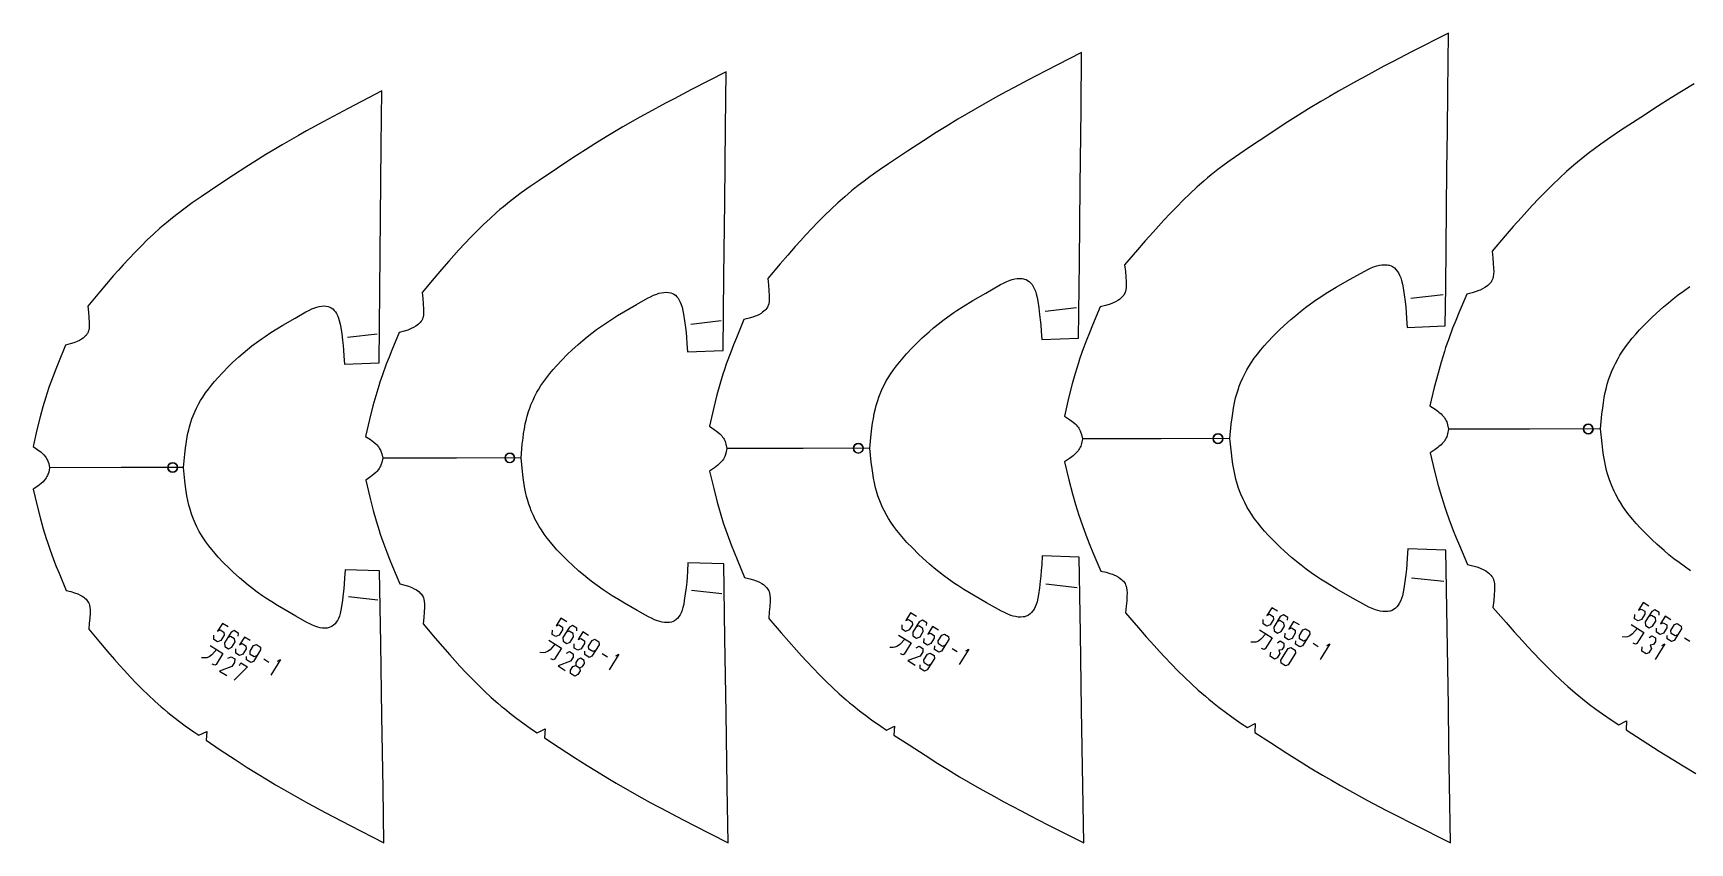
# Model space of a CAD drawing. Extents: x 923 to 2264, y 0 to 1234.
# Drawn here: x 923 to 1353.7, y 0 to 210.6 of the extents above; entities that cross this region are included whole.
import ezdxf

# ---------------------------------------------------------------- set-up
doc = ezdxf.new("R2010")
doc.units = 0

msp = doc.modelspace()

# ---------------------------------------------------------------- linework, layer by layer
for points in [[(1194.85437, 102.277145), (1194.648438, 101.981522), (1194.422852, 101.697807), (1194.179321, 101.425034), (1193.919312, 101.162224), (1193.357056, 100.662422), (1193.057739, 100.423355), (1192.431519, 99.962303), (1191.113525, 99.079956), (1192.24231, 94.442535), (1193.199463, 90.750389), (1193.975952, 88.000664), (1194.821899, 85.273788), (1195.150879, 84.285896), (1195.840698, 82.320541), (1196.942749, 79.394684), (1197.713379, 77.456017), (1198.505737, 75.524414), (1200.540283, 70.713318), (1201.915649, 70.380386), (1202.928223, 70.088516), (1203.587158, 69.857262), (1203.910156, 69.727379), (1204.54126, 69.433746), (1205.148926, 69.087418), (1205.560181, 68.807419), (1205.9021, 68.538513), (1206.222046, 68.245354), (1206.419067, 68.03656), (1206.684326, 67.703629), (1206.837036, 67.46859), (1206.997559, 67.159454), (1207.077271, 66.966446), (1207.14563, 66.768478), (1207.25061, 66.359612), (1207.341187, 65.720894), (1207.370728, 65.062851), (1207.351685, 64.177422), (1207.283447, 62.991875), (1207.160645, 61.543591), (1206.984009, 59.831875), (1210.340088, 55.949219), (1212.368774, 53.63195), (1214.417969, 51.33168), (1215.799561, 49.81086), (1217.196045, 48.302341), (1218.876343, 46.530037), (1220.58313, 44.782265), (1222.319092, 43.063591), (1224.086182, 41.378399), (1225.886841, 39.731365), (1227.723389, 38.126953), (1228.655884, 37.34211), (1229.598145, 36.569763), (1231.343384, 35.193985), (1232.948364, 33.986874), (1234.576172, 32.809376), (1237.052368, 31.088749), (1238.65564, 30.014217), (1240.702026, 31.051092), (1240.575928, 28.745077), (1244.640747, 26.092342), (1248.934937, 23.329062), (1252.388062, 21.151249), (1254.993652, 19.545702), (1258.174194, 17.639257), (1260.49585, 16.284492), (1262.829834, 14.950859), (1265.175293, 13.636562), (1267.53125, 12.340156), (1269.896729, 11.059999), (1274.652588, 8.541679), (1277.041016, 7.300352), (1281.833984, 4.845273), (1291.45813, 0), (1291.216431, 15.23332), (1291.055298, 25.388866), (1290.894165, 35.544415), (1290.73291, 45.699921), (1290.571899, 55.855469), (1290.410645, 66.011055), (1290.249512, 76.166641), (1280.341675, 76.479721), (1280.208008, 74.176949), (1280.092651, 72.534454), (1279.975586, 71.193161), (1279.822998, 69.765312), (1279.593506, 67.983711), (1279.324219, 66.203941), (1279.153809, 65.224373), (1278.935669, 64.256134), (1278.71875, 63.544216), (1278.438843, 62.850079), (1278.148438, 62.291912), (1277.839355, 61.815231), (1277.483765, 61.375858), (1277.081787, 60.988201), (1276.633301, 60.666992), (1276.254883, 60.472656), (1275.795776, 60.310661), (1275.557739, 60.251522), (1275.194092, 60.188164), (1274.82605, 60.153122), (1274.535034, 60.143593), (1273.866333, 60.17746), (1273.205933, 60.278866), (1272.556396, 60.435349), (1271.942139, 60.626953), (1271.075928, 60.958359), (1270.230835, 61.341404), (1269.400879, 61.761757), (1265.405151, 63.973278), (1261.927246, 65.962379), (1259.360718, 67.510307), (1257.677612, 68.582146), (1256.846191, 69.132538), (1255.205933, 70.267105), (1253.90918, 71.216286), (1252.634155, 72.196877), (1251.380859, 73.207344), (1250.148926, 74.246246), (1248.340698, 75.854767), (1247.161499, 76.958595), (1245.512451, 78.576134), (1244.069336, 80.074371), (1243.136963, 81.09906), (1242.233398, 82.147385), (1241.36377, 83.221756), (1240.532349, 84.32476), (1239.743896, 85.458862), (1239.114868, 86.443008), (1238.628052, 87.264526), (1237.945923, 88.525078), (1237.52478, 89.382965), (1236.946045, 90.693863), (1236.597046, 91.582573), (1236.278931, 92.482071), (1235.886353, 93.755234), (1235.655884, 94.613083), (1235.352295, 95.911011), (1235.093384, 97.219292), (1234.872559, 98.53492), (1234.690796, 99.797188), (1234.487793, 101.445541), (1234.112427, 105.161674), (1234.468506, 108.879723), (1234.662964, 110.529099), (1234.838135, 111.792305), (1235.052246, 113.109062), (1235.304443, 114.418671), (1235.601196, 115.718163), (1235.827271, 116.577187), (1236.213135, 117.852341), (1236.526733, 118.75351), (1236.870972, 119.643982), (1237.442993, 120.957848), (1237.859741, 121.817924), (1238.535278, 123.081993), (1239.017822, 123.906013), (1239.641846, 124.893356), (1240.424316, 126.031563), (1241.25, 127.138863), (1242.114136, 128.217773), (1243.012207, 129.270737), (1243.939331, 130.300232), (1245.374512, 131.805939), (1247.015259, 133.431992), (1248.188843, 134.54187), (1249.988647, 136.15976), (1251.215088, 137.205032), (1252.463257, 138.221985), (1253.733154, 139.209137), (1255.025024, 140.165039), (1256.659302, 141.30809), (1257.487915, 141.862778), (1259.165283, 142.943359), (1261.723877, 144.504532), (1265.191406, 146.511597), (1269.175659, 148.74379), (1270.003418, 149.168442), (1270.846558, 149.555862), (1271.710938, 149.891754), (1272.324219, 150.086487), (1272.973022, 150.246368), (1273.632813, 150.351166), (1274.301392, 150.388519), (1274.592407, 150.380463), (1274.960571, 150.347382), (1275.324707, 150.285889), (1275.562988, 150.227966), (1276.022827, 150.06839), (1276.402344, 149.876007), (1276.852539, 149.557144), (1277.25647, 149.171555), (1277.614258, 148.733978), (1277.925903, 148.258942), (1278.219116, 147.702301), (1278.502563, 147.009567), (1278.723145, 146.298828), (1278.946411, 145.331757), (1279.121826, 144.353043), (1279.400269, 142.574692), (1279.639038, 140.794296), (1279.799072, 139.367294), (1279.923096, 138.026642), (1280.046875, 136.38472), (1280.192505, 134.082687), (1290.098633, 134.447067), (1290.207153, 144.603363), (1290.315674, 154.759644), (1290.424316, 164.915863), (1290.532837, 175.072067), (1290.641357, 185.228317), (1290.749878, 195.384598), (1290.91272, 210.618942), (1281.313843, 205.723907), (1276.533569, 203.244019), (1274.151733, 201.990311), (1269.408936, 199.447418), (1267.050171, 198.155029), (1264.700928, 196.846436), (1262.362183, 195.519989), (1260.035156, 194.174332), (1257.720581, 192.807571), (1254.549927, 190.884644), (1251.952759, 189.265625), (1248.510864, 187.069992), (1244.231201, 184.284531), (1239.166626, 180.941757), (1236.668701, 179.248856), (1234.201416, 177.515427), (1232.579834, 176.329529), (1230.981079, 175.114136), (1229.24292, 173.729294), (1228.304688, 172.952103), (1227.376343, 172.162415), (1225.548096, 170.548508), (1223.755981, 168.892181), (1221.997681, 167.197891), (1220.27063, 165.47023), (1218.572876, 163.713623), (1216.901733, 161.932648), (1215.513062, 160.416946), (1214.139526, 158.888977), (1212.102173, 156.578079), (1210.085571, 154.250381), (1206.749634, 150.350433), (1206.935059, 148.639603), (1207.065308, 147.192032), (1207.139771, 146.00679), (1207.163452, 145.121521), (1207.137329, 144.463272), (1207.049927, 143.824097), (1206.947021, 143.414719), (1206.879883, 143.21637), (1206.801147, 143.02301), (1206.642212, 142.712997), (1206.490601, 142.477188), (1206.227295, 142.142883), (1206.03125, 141.933044), (1205.712769, 141.638275), (1205.372314, 141.367569), (1204.962524, 141.085464), (1204.356567, 140.736008), (1203.727051, 140.439102), (1203.404663, 140.307571), (1202.74707, 140.072891), (1201.735962, 139.775772), (1200.362427, 139.435699), (1198.352661, 134.614182), (1197.570313, 132.678513), (1196.809692, 130.735855), (1195.7229, 127.804291), (1195.043335, 125.835426), (1194.719482, 124.845818), (1193.887573, 122.114609), (1193.125366, 119.360893), (1192.187378, 115.663864), (1191.082642, 111.02066), (1192.405151, 110.145157), (1193.033813, 109.68734), (1193.334229, 109.449883), (1193.89917, 108.952927), (1194.160522, 108.691444), (1194.405396, 108.419998), (1194.632446, 108.137421), (1194.839844, 107.842888), (1195.026123, 107.535271), (1195.189575, 107.213707), (1195.303101, 106.946365), (1195.532227, 106.244179), (1195.804077, 105.0625), (1195.53833, 103.87941), (1195.312866, 103.176056), (1195.200684, 102.908119), (1195.03894, 102.585701), (1194.85437, 102.277145)], [(1102.449097, 99.840698), (1102.24939, 99.552574), (1102.030884, 99.275978), (1101.7948, 99.00988), (1101.542725, 98.753395), (1100.997437, 98.26535), (1100.100098, 97.581093), (1098.822266, 96.718163), (1099.91626, 92.191559), (1100.843994, 88.587502), (1101.596558, 85.90316), (1102.41687, 83.240822), (1102.73584, 82.27668), (1103.404297, 80.358437), (1104.472656, 77.502457), (1105.219604, 75.609879), (1105.987793, 73.724174), (1107.960205, 69.027145), (1109.294556, 68.701523), (1110.276733, 68.416367), (1110.915527, 68.190544), (1111.228638, 68.063866), (1111.840088, 67.777382), (1112.428467, 67.439804), (1112.826782, 67.166718), (1113.158447, 66.903984), (1113.468628, 66.617653), (1113.659546, 66.413788), (1113.916504, 66.088905), (1114.064575, 65.859726), (1114.220337, 65.557854), (1114.297974, 65.369255), (1114.419922, 64.978165), (1114.532227, 64.36367), (1114.578125, 63.726364), (1114.571777, 62.862656), (1114.496826, 61.490036), (1114.377686, 60.076172), (1114.206787, 58.404999), (1117.459961, 54.615234), (1119.426514, 52.353279), (1121.413208, 50.107773), (1122.752563, 48.623005), (1124.106445, 47.150234), (1125.734741, 45.420856), (1127.388916, 43.715195), (1129.071289, 42.037735), (1130.78418, 40.392811), (1132.529907, 38.784882), (1134.310791, 37.218399), (1135.215088, 36.451954), (1136.128906, 35.697735), (1137.821167, 34.354649), (1139.376709, 33.17664), (1140.954468, 32.027382), (1143.355103, 30.347773), (1144.868042, 29.326717), (1146.917358, 30.356913), (1146.783936, 28.051367), (1150.712036, 25.469883), (1154.874878, 22.772577), (1158.222412, 20.646679), (1160.748657, 19.079336), (1163.831421, 17.218788), (1166.081665, 15.896718), (1168.343994, 14.595117), (1170.617432, 13.312383), (1172.901245, 12.047031), (1175.194458, 10.797421), (1179.804932, 8.339179), (1182.120483, 7.127344), (1186.767456, 4.730508), (1196.098755, 0), (1195.864868, 14.870625), (1195.552979, 34.698162), (1195.240967, 54.525547), (1194.929077, 74.353127), (1185.323975, 74.65844), (1185.194336, 72.410583), (1185.08252, 70.807182), (1184.968994, 69.497772), (1184.820801, 68.103867), (1184.598267, 66.364609), (1184.33728, 64.627342), (1184.172119, 63.671562), (1183.960815, 62.726677), (1183.750488, 62.031639), (1183.479004, 61.353554), (1183.197632, 60.80875), (1182.898438, 60.343632), (1182.553955, 59.914684), (1182.164185, 59.536091), (1181.72876, 59.222187), (1181.361694, 59.032578), (1180.916748, 58.874531), (1180.686035, 58.816795), (1180.333374, 58.754803), (1179.694214, 58.711132), (1179.045898, 58.744141), (1178.40564, 58.843163), (1177.775879, 58.995937), (1177.180298, 59.182968), (1176.340332, 59.506599), (1175.520874, 59.880505), (1174.716553, 60.290779), (1170.842896, 62.449883), (1167.470825, 64.391914), (1164.982666, 65.902885), (1163.351196, 66.948982), (1162.54541, 67.48613), (1160.955933, 68.593086), (1159.69812, 69.520035), (1158.46167, 70.477539), (1157.24646, 71.464058), (1156.052124, 72.478279), (1154.299561, 74.048317), (1153.156738, 75.125504), (1151.558472, 76.704376), (1150.158936, 78.167656), (1149.254761, 79.168282), (1148.378906, 80.191757), (1147.535889, 81.240425), (1146.730225, 82.316795), (1145.966431, 83.423241), (1145.356567, 84.383629), (1144.884521, 85.185974), (1144.223145, 86.416794), (1143.814941, 87.254257), (1143.253906, 88.533745), (1142.915894, 89.400978), (1142.607666, 90.278595), (1142.227051, 91.521797), (1142.003662, 92.359253), (1141.709351, 93.626289), (1141.458374, 94.903282), (1141.244385, 96.187378), (1141.068237, 97.419487), (1140.871582, 99.028633), (1140.507813, 102.65625), (1140.852417, 106.285782), (1141.040649, 107.895935), (1141.210327, 109.128944), (1141.417603, 110.414177), (1141.661743, 111.692459), (1141.949341, 112.960976), (1142.168213, 113.799683), (1142.542358, 115.044838), (1142.845947, 115.924057), (1143.179565, 116.793045), (1143.733643, 118.075462), (1144.137451, 118.915077), (1144.792358, 120.149376), (1145.260254, 120.954216), (1145.86499, 121.91777), (1146.622925, 123.028236), (1147.422974, 124.108826), (1148.260498, 125.161949), (1149.130859, 126.190079), (1150.029785, 127.195389), (1151.421509, 128.666046), (1153.011475, 130.253311), (1154.14856, 131.336487), (1155.892822, 132.915771), (1157.081787, 133.936249), (1158.29187, 134.929184), (1159.523193, 135.893204), (1160.776123, 136.826752), (1162.359619, 137.942062), (1163.16272, 138.483429), (1164.788574, 139.538116), (1167.268677, 141.062225), (1170.630493, 143.022034), (1174.492798, 145.201477), (1175.294922, 145.615936), (1176.112427, 145.994171), (1176.950562, 146.322266), (1177.545288, 146.512421), (1178.174194, 146.668518), (1178.813843, 146.770889), (1179.462036, 146.807343), (1180.10144, 146.767029), (1180.454468, 146.706879), (1180.685425, 146.650391), (1181.131226, 146.49469), (1181.49939, 146.307022), (1181.936401, 145.995392), (1182.328125, 145.618866), (1182.674683, 145.191757), (1182.97644, 144.728195), (1183.26062, 144.184921), (1183.535645, 143.508286), (1183.749756, 142.814301), (1183.966064, 141.87059), (1184.13623, 140.915695), (1184.406372, 139.179794), (1184.638062, 137.441757), (1184.793579, 136.04863), (1184.91394, 134.739838), (1185.034302, 133.13707), (1185.175781, 130.889923), (1194.779175, 131.24585), (1194.986572, 151.074799), (1195.19397, 170.903519), (1195.401245, 190.732422), (1195.556885, 205.604095), (1186.25061, 200.824493), (1181.616333, 198.403198), (1179.307251, 197.179214), (1174.709717, 194.696671), (1172.423218, 193.434998), (1170.146118, 192.157608), (1167.879395, 190.86293), (1165.623901, 189.549408), (1163.380737, 188.215469), (1160.307739, 186.338745), (1157.789917, 184.758041), (1154.453613, 182.614609), (1150.305176, 179.89534), (1145.395386, 176.631638), (1142.973877, 174.978745), (1140.582275, 173.286484), (1139.010498, 172.128937), (1137.461182, 170.94281), (1135.776123, 169.590775), (1134.866089, 168.831757), (1133.965942, 168.060547), (1132.193359, 166.48468), (1130.456177, 164.867569), (1128.751953, 163.213669), (1127.078369, 161.527344), (1125.433228, 159.813049), (1123.814087, 158.075073), (1122.467896, 156.595154), (1121.136475, 155.103363), (1119.161621, 152.847412), (1117.207031, 150.57515), (1113.973877, 146.76828), (1114.153687, 145.098038), (1114.280151, 143.684799), (1114.362427, 142.312576), (1114.373291, 141.448944), (1114.330811, 140.811401), (1114.221802, 140.19632), (1114.101807, 139.804565), (1114.025269, 139.615585), (1113.870972, 139.312927), (1113.724121, 139.082932), (1113.468994, 138.756714), (1113.278931, 138.551788), (1112.970337, 138.263901), (1112.640137, 137.999405), (1112.243286, 137.724182), (1111.656738, 137.383545), (1111.046753, 137.093857), (1110.734253, 136.965469), (1110.096558, 136.736328), (1109.115967, 136.445969), (1107.783447, 136.113358), (1105.835815, 131.405975), (1105.077637, 129.516251), (1104.340576, 127.619766), (1103.287354, 124.758202), (1102.628906, 122.836479), (1102.315186, 121.870621), (1101.508911, 119.204063), (1100.770386, 116.515778), (1099.861572, 112.90683), (1098.791504, 108.374565), (1100.073975, 107.518356), (1100.974854, 106.838905), (1101.522705, 106.353706), (1101.776001, 106.098511), (1102.01355, 105.83371), (1102.233643, 105.558243), (1102.434692, 105.27121), (1102.615234, 104.971519), (1102.77356, 104.658394), (1102.883911, 104.397263), (1103.106323, 103.711716), (1103.369629, 102.558395), (1103.112427, 101.403671), (1102.893555, 100.716949), (1102.784668, 100.455269), (1102.62793, 100.141289), (1102.449097, 99.840698)], [(1012.973389, 97.404259), (1012.780273, 97.123672), (1012.339966, 96.594727), (1012.095886, 96.344566), (1011.56781, 95.868279), (1010.698547, 95.199959), (1009.460754, 94.356361), (1010.519836, 89.94062), (1011.418274, 86.424606), (1012.147156, 83.805626), (1012.941711, 81.207848), (1013.250427, 80.267456), (1013.897766, 78.396324), (1014.932312, 75.610229), (1015.655762, 73.763786), (1016.399658, 71.923981), (1018.309998, 67.341011), (1019.603271, 67.022736), (1020.554993, 66.744179), (1021.476868, 66.400269), (1022.068726, 66.121094), (1022.637939, 65.792183), (1023.023254, 65.526016), (1023.344482, 65.269409), (1023.644958, 64.989883), (1023.829834, 64.790977), (1024.078613, 64.474174), (1024.221802, 64.250816), (1024.372925, 63.956287), (1024.448242, 63.772106), (1024.56665, 63.39035), (1024.675415, 62.790741), (1024.719604, 62.169178), (1024.713135, 61.32695), (1024.640137, 59.988163), (1024.524658, 58.608788), (1024.359375, 56.978123), (1027.509644, 53.281208), (1029.414063, 51.074646), (1031.338135, 48.883904), (1032.635254, 47.435272), (1033.946899, 45.998161), (1035.522949, 44.31168), (1037.12439, 42.648201), (1038.753296, 41.011913), (1040.411987, 39.407265), (1042.102783, 37.838436), (1043.828003, 36.309841), (1044.703979, 35.561874), (1045.589478, 34.825741), (1047.228516, 33.515274), (1048.734863, 32.366367), (1050.262573, 31.24539), (1052.587524, 29.606796), (1054.010254, 28.63953), (1056.062744, 29.662617), (1055.921509, 27.357578), (1059.713257, 24.847382), (1063.744507, 22.216093), (1066.986572, 20.142147), (1069.433472, 18.613007), (1072.418457, 16.798321), (1074.597168, 15.508867), (1076.787842, 14.239375), (1081.20105, 11.753867), (1083.421875, 10.534843), (1087.887207, 8.136601), (1090.129761, 6.954297), (1094.630737, 4.615742), (1103.669067, 0), (1103.442993, 14.507891), (1103.141479, 33.851795), (1102.839966, 53.195663), (1102.538574, 72.539566), (1093.236084, 72.837189), (1093.110474, 70.644257), (1093.001953, 69.079918), (1092.891968, 67.802383), (1092.748535, 66.442383), (1092.532959, 64.745468), (1092.280151, 63.050701), (1092.120483, 62.118748), (1091.915771, 61.197266), (1091.712036, 60.5191), (1091.448853, 59.857067), (1091.176636, 59.325584), (1090.887207, 58.87207), (1090.553833, 58.453594), (1090.176392, 58.083984), (1089.754028, 57.777458), (1089.398438, 57.592537), (1088.967529, 57.438435), (1088.402466, 57.321484), (1087.783203, 57.278633), (1087.155151, 57.31078), (1086.535156, 57.407383), (1085.925293, 57.556484), (1085.348389, 57.739021), (1084.534546, 58.054844), (1083.740967, 58.419609), (1082.962036, 58.819805), (1080.033081, 60.459763), (1076.756104, 62.341797), (1075.13623, 63.306404), (1073.534546, 64.295509), (1071.954712, 65.315857), (1071.174561, 65.839684), (1069.635742, 66.91906), (1068.41687, 67.82383), (1067.218994, 68.758202), (1066.04187, 69.720818), (1064.885132, 70.710274), (1063.188232, 72.241753), (1062.081909, 73.292381), (1060.53418, 74.832573), (1059.178467, 76.260971), (1058.30249, 77.237495), (1057.454224, 78.23613), (1056.637939, 79.25914), (1055.85791, 80.308868), (1055.118774, 81.387535), (1054.528198, 82.324257), (1054.070801, 83.107422), (1053.430176, 84.308472), (1053.03479, 85.125587), (1052.491821, 86.373589), (1052.164551, 87.219376), (1051.866211, 88.075119), (1051.497437, 89.288315), (1051.281128, 90.105469), (1050.996216, 91.341599), (1050.753296, 92.587341), (1050.546021, 93.839806), (1050.375488, 95.04187), (1050.184937, 96.611717), (1049.832764, 100.150856), (1050.166016, 103.691795), (1050.348145, 105.262611), (1050.512207, 106.465584), (1050.712646, 107.719215), (1050.948853, 108.966209), (1051.227173, 110.203827), (1051.439209, 111.022148), (1051.801392, 112.237305), (1052.095093, 113.094604), (1052.417847, 113.942146), (1052.953979, 115.193047), (1053.344971, 116.012299), (1053.979248, 117.216797), (1054.432495, 118.002342), (1055.017822, 118.942261), (1055.751221, 120.024879), (1056.525635, 121.078789), (1057.336548, 122.106133), (1058.179321, 123.109337), (1059.049927, 124.090546), (1060.398071, 125.526207), (1061.9375, 127.074684), (1063.038086, 128.13121), (1064.726807, 129.671799), (1065.878296, 130.667465), (1067.050171, 131.636398), (1068.24292, 132.577179), (1069.457031, 133.488434), (1070.98999, 134.576096), (1071.767334, 135.104065), (1073.341553, 136.132889), (1074.93811, 137.130585), (1076.552612, 138.103897), (1079.819458, 140.00351), (1082.739502, 141.65921), (1083.516235, 142.063507), (1084.307983, 142.432571), (1085.120117, 142.752777), (1085.696045, 142.938354), (1086.304932, 143.090744), (1086.924683, 143.190659), (1087.55249, 143.226212), (1088.171875, 143.186676), (1088.737671, 143.072739), (1089.169312, 142.920975), (1089.526123, 142.73793), (1089.949951, 142.43367), (1090.329468, 142.066132), (1090.664917, 141.64949), (1090.956909, 141.197495), (1091.231812, 140.667496), (1091.498535, 140.006912), (1091.705933, 139.329834), (1091.915649, 138.409485), (1092.080322, 137.478363), (1092.342163, 135.785004), (1092.566895, 134.089249), (1092.717651, 132.730072), (1092.834717, 131.453125), (1092.951416, 129.889374), (1093.088745, 127.697144), (1102.389526, 128.044678), (1102.587158, 147.389999), (1102.784668, 166.735153), (1102.9823, 186.080429), (1103.130615, 200.589325), (1094.117065, 195.925079), (1089.628784, 193.562378), (1087.392456, 192.368118), (1082.940186, 189.945892), (1080.725952, 188.714951), (1076.32605, 186.20578), (1074.142334, 184.924606), (1071.970581, 183.623428), (1068.995239, 181.792725), (1066.556641, 180.250504), (1063.325806, 178.159134), (1059.308716, 175.506287), (1054.553833, 172.321564), (1052.20874, 170.708633), (1049.892578, 169.057571), (1048.370972, 167.928436), (1046.870972, 166.771484), (1045.238892, 165.452225), (1044.3573, 164.711395), (1043.485229, 163.958664), (1041.768433, 162.420853), (1040.08606, 160.842972), (1038.435913, 159.229416), (1036.815796, 157.584412), (1035.223267, 155.912338), (1033.65625, 154.217422), (1032.352417, 152.773315), (1031.06311, 151.317734), (1029.150879, 149.116684), (1027.258423, 146.899918), (1024.12793, 143.186172), (1024.302002, 141.556366), (1024.424805, 140.177612), (1024.505005, 138.83934), (1024.516113, 137.997101), (1024.475342, 137.375305), (1024.369629, 136.775116), (1024.253296, 136.392731), (1024.179077, 136.208206), (1024.029541, 135.912811), (1023.887329, 135.688675), (1023.64032, 135.370544), (1023.456543, 135.170624), (1023.157654, 134.889526), (1022.837646, 134.631241), (1022.453735, 134.36293), (1021.886414, 134.031006), (1021.296082, 133.748627), (1020.375916, 133.399765), (1019.425781, 133.116165), (1018.134216, 132.790939), (1016.248596, 128.197739), (1015.514648, 126.353981), (1014.801086, 124.50367), (1013.781555, 121.712067), (1013.144348, 119.837456), (1012.840576, 118.89547), (1012.059998, 116.293472), (1011.345154, 113.670586), (1010.465576, 110.149841), (1009.430115, 105.728432), (1010.672607, 104.891518), (1011.545288, 104.227928), (1012.075928, 103.75441), (1012.321411, 103.505585), (1012.764526, 102.978981), (1012.959167, 102.699448), (1013.134033, 102.407768), (1013.287292, 102.103043), (1013.394531, 101.848198), (1013.610107, 101.179253), (1013.86499, 100.054253), (1013.616211, 98.927925), (1013.404053, 98.257889), (1013.298401, 98.002457), (1013.146667, 97.696877), (1012.973389, 97.404259)], [(926.429016, 94.967888), (926.242188, 94.694763), (925.816162, 94.179565), (925.580078, 93.935776), (925.069092, 93.471245), (924.22821, 92.818825), (923.030273, 91.994606), (924.054688, 87.689766), (924.923584, 84.261795), (925.628906, 81.70816), (926.397644, 79.174919), (926.696289, 78.258278), (927.32251, 76.434258), (928.323181, 73.71801), (929.023132, 71.917732), (929.742615, 70.123787), (931.590759, 65.654922), (932.842957, 65.343941), (933.764282, 65.072067), (934.65625, 64.736794), (935.228516, 64.464806), (935.77832, 64.144608), (936.150757, 63.885349), (936.46167, 63.63488), (936.752319, 63.362186), (936.931213, 63.168201), (937.171692, 62.859489), (937.310303, 62.641991), (937.456726, 62.354725), (937.529663, 62.174999), (937.644531, 61.802536), (937.749756, 61.217888), (937.792236, 60.612068), (937.785522, 59.791328), (937.714355, 58.486366), (937.602722, 57.141445), (937.443054, 55.55125), (940.49054, 51.947266), (942.332764, 49.795975), (944.194214, 47.660038), (945.44928, 46.247498), (946.718201, 44.84613), (948.242249, 43.202538), (949.790894, 41.581211), (951.366455, 39.98621), (952.971008, 38.421719), (954.606873, 36.891991), (956.276245, 35.401287), (957.124146, 34.671795), (957.981323, 33.953751), (959.567261, 32.675976), (961.023987, 31.55621), (962.501953, 30.463476), (964.751099, 28.865858), (966.049133, 27.976484), (968.132141, 28.973671), (967.955444, 26.686991), (971.645508, 24.224922), (975.545288, 21.659609), (978.681946, 19.637617), (981.049194, 18.146719), (983.936523, 16.37789), (986.043884, 15.121094), (988.162781, 13.883672), (992.431946, 11.460742), (994.580261, 10.272344), (998.900391, 7.934102), (1005.425049, 4.501016), (1014.170593, 0), (1013.952271, 14.145234), (1013.661133, 33.005508), (1013.370056, 51.865742), (1013.079041, 70.726051), (1004.079224, 71.015976), (1003.957642, 68.87793), (1003.852722, 67.352692), (1003.746216, 66.106987), (1003.6073, 64.780937), (1003.398621, 63.126404), (1003.154114, 61.47414), (1002.999695, 60.566013), (1002.801758, 59.667812), (1002.604614, 59.006523), (1002.349915, 58.360546), (1002.08667, 57.842461), (1001.80719, 57.400505), (1001.485046, 56.9925), (1001.11969, 56.63195), (1000.710449, 56.332771), (1000.366089, 56.152538), (999.949402, 56.002422), (999.402527, 55.888165), (998.803284, 55.84621), (998.195618, 55.877422), (997.595581, 55.97168), (997.005737, 56.117031), (996.447449, 56.295036), (995.659729, 56.603046), (994.891846, 56.958748), (994.138489, 57.348827), (991.305054, 58.947929), (988.134216, 60.783318), (986.567017, 61.723904), (985.017334, 62.68824), (983.489258, 63.682774), (982.734558, 64.193321), (981.246521, 65.245079), (980.066711, 66.127617), (978.90741, 67.038864), (977.768311, 67.977577), (976.649353, 68.942345), (975.007935, 70.435349), (973.93811, 71.459297), (972.441223, 72.960815), (971.128906, 74.354332), (970.281372, 75.306793), (969.460693, 76.280586), (968.671082, 77.277847), (967.916748, 78.300896), (967.202026, 79.351875), (966.63092, 80.264923), (966.188171, 81.028862), (965.568237, 82.200272), (965.185852, 82.99691), (964.660706, 84.213516), (964.344299, 85.037811), (964.055847, 85.871681), (963.699036, 87.054878), (963.489746, 87.851715), (963.214111, 89.056953), (962.979187, 90.2714), (962.778809, 91.492378), (962.613892, 92.664253), (962.429688, 94.194878), (962.08905, 97.645424), (962.410767, 101.097809), (962.586609, 102.629448), (962.745117, 103.802223), (962.938782, 105.024254), (963.167114, 106.23996), (963.436096, 107.446678), (963.641052, 108.244682), (963.991394, 109.429802), (964.275208, 110.265228), (964.587158, 111.091209), (965.105591, 112.310699), (965.483643, 113.109451), (966.097107, 114.284218), (966.535706, 115.050583), (967.101746, 115.966759), (967.81073, 117.021637), (968.559448, 118.04879), (969.343628, 119.050346), (970.158936, 120.028633), (971.001221, 120.985741), (972.305908, 122.386368), (973.794617, 123.896049), (974.858826, 124.925858), (976.492004, 126.427849), (977.605652, 127.398705), (978.739563, 128.343628), (979.89386, 129.261246), (981.068909, 130.150238), (982.551147, 131.210114), (983.30304, 131.724762), (984.825623, 132.727646), (986.369995, 133.700424), (987.932007, 134.649612), (991.092773, 136.502304), (993.917419, 138.116913), (994.66864, 138.511093), (995.43457, 138.871017), (996.220581, 139.183395), (996.777893, 139.364456), (997.366943, 139.513), (997.96637, 139.610504), (998.573914, 139.645081), (999.173401, 139.6064), (999.720886, 139.495148), (1000.138428, 139.347305), (1000.483704, 139.168945), (1000.894592, 138.872025), (1001.261841, 138.513474), (1001.586243, 138.107178), (1001.868286, 137.66684), (1002.134216, 137.150146), (1002.392395, 136.505585), (1002.593262, 135.845428), (1002.796082, 134.948273), (1002.955505, 134.041046), (1003.209045, 132.390152), (1003.426758, 130.736755), (1003.572937, 129.411438), (1003.686279, 128.166443), (1003.7995, 126.641754), (1003.9328, 124.50441), (1012.930847, 124.84359), (1013.118713, 143.705231), (1013.306519, 162.566757), (1013.494324, 181.42836), (1013.635315, 195.57457), (1004.91449, 191.025696), (998.40863, 187.556946), (994.10144, 185.195114), (991.959656, 183.995041), (987.703857, 181.548706), (985.591797, 180.299683), (983.491394, 179.031403), (980.613708, 177.246796), (978.254578, 175.74292), (975.129089, 173.703827), (971.243469, 171.117218), (966.643433, 168.011475), (964.374512, 166.438553), (962.134094, 164.828674), (960.66217, 163.727844), (959.211609, 162.600113), (957.632629, 161.313751), (956.779419, 160.591019), (955.935547, 159.856827), (954.274353, 158.356995), (952.646912, 156.81839), (951.050964, 155.245148), (949.484192, 153.641556), (947.944458, 152.011749), (946.429382, 150.359879), (945.168152, 148.951523), (943.920837, 147.53215), (942.071167, 145.386017), (940.240601, 143.224716), (937.212952, 139.604095), (937.381287, 138.014801), (937.500366, 136.670502), (937.578674, 135.365967), (937.589905, 134.545273), (937.550781, 133.939255), (937.448669, 133.354019), (937.335938, 132.980972), (937.263855, 132.800781), (937.119019, 132.512726), (936.981628, 132.294449), (936.742798, 131.984482), (936.565063, 131.789444), (936.27594, 131.515228), (935.966309, 131.263046), (935.595398, 131.001755), (935.047241, 130.678589), (934.47644, 130.403397), (933.586365, 130.063324), (932.666626, 129.786362), (931.416138, 129.468552), (929.592468, 124.989647), (928.88269, 123.191757), (928.192627, 121.387695), (927.206848, 118.666016), (926.590698, 116.838593), (926.297119, 115.920311), (925.542175, 113.382889), (924.850891, 110.825424), (924.000732, 107.392769), (923, 103.082382), (924.202332, 102.264725), (925.046875, 101.616951), (925.560303, 101.15519), (925.797729, 100.912697), (926.226563, 100.399841), (926.414917, 100.127731), (926.583984, 99.844025), (926.732239, 99.547729), (926.836182, 99.299141), (927.045166, 98.646873), (927.291382, 97.550194), (927.051147, 96.452187), (926.845764, 95.798828), (926.743164, 95.549683), (926.596558, 95.252579), (926.429016, 94.967888)], [(1354.794678, 197.399643), (1351.526367, 195.43074), (1348.849854, 193.773239), (1345.302612, 191.525421), (1340.891357, 188.67363), (1335.672119, 185.251907), (1333.0979, 183.519012), (1330.554932, 181.744339), (1328.883423, 180.530106), (1327.235229, 179.285507), (1325.444214, 177.86792), (1324.477417, 177.07254), (1323.521118, 176.264297), (1321.637207, 174.612411), (1319.790161, 172.91684), (1317.977661, 171.18219), (1316.197266, 169.413239), (1314.446899, 167.614334), (1312.723511, 165.79039), (1311.292603, 164.238785), (1309.876831, 162.674606), (1307.776978, 160.308823), (1305.698364, 157.925659), (1302.259644, 153.932571), (1302.450806, 152.18132), (1302.584839, 150.699173), (1302.661011, 149.48555), (1302.684814, 148.578751), (1302.657593, 147.904648), (1302.567505, 147.250198), (1302.461548, 146.831131), (1302.392334, 146.628235), (1302.311401, 146.43042), (1302.147827, 146.113205), (1301.991455, 145.871445), (1301.719849, 145.529053), (1301.517822, 145.314255), (1301.189575, 145.012726), (1300.838745, 144.735825), (1300.416016, 144.446762), (1299.791016, 144.088593), (1299.141846, 143.784409), (1298.809448, 143.649689), (1298.131714, 143.409561), (1297.090088, 143.105667), (1295.675537, 142.758194), (1293.603882, 137.822418), (1292.797485, 135.840775), (1292.013306, 133.851944), (1290.892822, 130.850433), (1290.192139, 128.834366), (1289.858154, 127.821053), (1289.00061, 125.02523), (1288.214722, 122.206131), (1287.247559, 118.420975), (1286.108154, 113.666832), (1287.470703, 112.771988), (1288.118408, 112.303787), (1288.427979, 112.060898), (1289.010132, 111.552223), (1289.279297, 111.284454), (1289.531738, 111.006248), (1289.765747, 110.716675), (1289.979492, 110.414642), (1290.171509, 110.099136), (1290.339966, 109.769096), (1290.456665, 109.495468), (1290.692505, 108.776596), (1290.9729, 107.566635), (1290.698608, 106.355232), (1290.466553, 105.635231), (1290.351196, 105.360977), (1290.184448, 105.030075), (1289.994019, 104.713593)], [(1289.535278, 142.532532), (1281.111572, 141.588196)], [(1353.881226, 70.779099), (1352.19043, 71.941208), (1350.854614, 72.912651), (1349.541016, 73.916328), (1348.249634, 74.950699), (1346.980103, 76.014297), (1345.116333, 77.661407), (1343.900635, 78.791794), (1342.200806, 80.448044), (1340.714233, 81.981133), (1339.753418, 83.029922), (1338.822266, 84.103081), (1337.925903, 85.203163), (1337.068726, 86.332809), (1336.255859, 87.494606), (1335.6073, 88.502419), (1335.105957, 89.343163), (1334.403076, 90.6334), (1333.968994, 91.511681), (1333.372314, 92.853981), (1333.012573, 93.764214), (1332.684448, 94.685585), (1332.280029, 95.988747), (1332.042603, 96.866875), (1331.729614, 98.19574), (1331.462769, 99.535309), (1331.235107, 100.882462), (1331.047607, 102.174843), (1330.838379, 103.862419), (1330.451538, 107.667145), (1330.819092, 111.473824), (1331.019653, 113.162384), (1331.200439, 114.455742), (1331.421387, 115.804062), (1331.681396, 117.144958), (1331.987427, 118.475388), (1332.220581, 119.354683), (1332.618408, 120.65992), (1332.94165, 121.58297), (1333.296875, 122.494957), (1333.886719, 123.840347), (1334.316406, 124.720779), (1335.012573, 126.01461), (1335.509644, 126.857925), (1336.153076, 127.868942), (1336.960083, 129.034912), (1337.811401, 130.168945), (1338.702148, 131.273544), (1339.627808, 132.35141), (1340.583252, 133.405075), (1342.062012, 134.94574), (1343.753296, 136.61058), (1344.963257, 137.747177), (1346.818726, 139.403702), (1348.082764, 140.473785), (1349.369019, 141.514725), (1350.677368, 142.52507), (1352.008301, 143.503357), (1353.693115, 144.674026)], [(1194.231812, 139.138824), (1186.065552, 138.216721)], [(1101.858154, 135.745117), (1093.949341, 134.845306)], [(1012.415466, 132.35144), (1004.764099, 131.473938)], [(1328.502197, 107.65976), (1328.409058, 108.138512), (1328.139648, 108.545113), (1327.735229, 108.817734), (1327.257324, 108.914803), (1326.778564, 108.821602), (1326.371826, 108.552261), (1326.099365, 108.14785), (1326.002197, 107.669884), (1326.095459, 107.19117), (1326.364624, 106.784569), (1326.769165, 106.511948), (1327.247192, 106.414841), (1327.725952, 106.508041), (1328.132446, 106.777382), (1328.405151, 107.181793), (1328.502197, 107.65976)], [(1328.502197, 107.664604), (1328.411377, 107.185425), (1328.144165, 106.777458), (1327.741089, 106.502769), (1327.263672, 106.403236), (1326.784546, 106.494019), (1326.376343, 106.761246), (1326.101807, 107.164291), (1326.002319, 107.641754), (1326.09314, 108.120972), (1326.360229, 108.5289), (1326.763306, 108.803589), (1327.240723, 108.903122), (1327.719971, 108.812378), (1328.12793, 108.545113), (1328.402588, 108.142105), (1328.502197, 107.664604)], [(1138.748047, 102.648827), (1138.654785, 103.127579), (1138.385498, 103.534142), (1137.981079, 103.806793), (1137.503052, 103.903862), (1137.024292, 103.810661), (1136.617798, 103.541328), (1136.345093, 103.136909), (1136.248047, 102.658943), (1136.341309, 102.180191), (1136.610596, 101.77359), (1137.015015, 101.500977), (1137.493042, 101.403908), (1137.971802, 101.497108), (1138.378296, 101.766441), (1138.651001, 102.17086), (1138.748047, 102.648827)], [(1138.748047, 102.654449), (1138.657349, 102.175194), (1138.390259, 101.767227), (1137.987183, 101.492462), (1137.509766, 101.392853), (1137.030518, 101.483513), (1136.622437, 101.750702), (1136.347778, 102.153671), (1136.248169, 102.631134), (1136.338745, 103.11039), (1136.605957, 103.518356), (1137.008911, 103.793083), (1137.48645, 103.892731), (1137.965698, 103.802032), (1138.373779, 103.534882), (1138.648438, 103.131874), (1138.748047, 102.654449)], [(1234.112427, 105.161674), (1216.235229, 105.115425), (1206.019531, 105.088905), (1195.804077, 105.0625)], [(1232.257935, 105.154297), (1232.164795, 105.633003), (1231.895386, 106.039604), (1231.490967, 106.312225), (1231.013062, 106.409332), (1230.534302, 106.316093), (1230.127686, 106.046791), (1229.855103, 105.64238), (1229.757935, 105.164413), (1229.851196, 104.685661), (1230.120483, 104.27906), (1230.524902, 104.006439), (1231.002808, 103.909332), (1231.481567, 104.002579), (1231.888306, 104.271912), (1232.160889, 104.676323), (1232.257935, 105.154297)], [(1232.257935, 105.159531), (1232.167114, 104.680267), (1231.900024, 104.272263), (1231.496948, 103.997574), (1231.019531, 103.898041), (1230.540283, 103.988747), (1230.132202, 104.256012), (1229.857544, 104.658943), (1229.758057, 105.136444), (1229.848755, 105.615623), (1230.115967, 106.023666), (1230.518921, 106.298317), (1230.99646, 106.397888), (1231.475708, 106.307182), (1231.883667, 106.039917), (1232.158325, 105.636948), (1232.257935, 105.159531)], [(1289.994019, 104.713593), (1289.781738, 104.410507), (1289.549316, 104.11972), (1289.298218, 103.840271), (1289.030396, 103.571129), (1288.450806, 103.059486), (1288.142578, 102.814995), (1287.497192, 102.343513), (1286.139282, 101.441795), (1287.302856, 96.693474), (1288.289307, 92.913277), (1289.089478, 90.098244), (1289.961182, 87.306831), (1290.300415, 86.295151), (1291.011353, 84.282692), (1292.147217, 81.286987), (1292.941406, 79.302147), (1293.757935, 77.324646), (1295.854736, 72.39949), (1297.271118, 72.059219), (1298.314209, 71.760666), (1298.993042, 71.523941), (1299.326172, 71.390976), (1299.976807, 71.09008), (1300.60376, 70.735077), (1301.027954, 70.448166), (1301.380127, 70.173088), (1301.709839, 69.873161), (1301.913086, 69.659416), (1302.186401, 69.318436), (1302.343994, 69.077499), (1302.509155, 68.761055), (1302.591187, 68.563667), (1302.661377, 68.36113), (1302.769409, 67.942619), (1302.862915, 67.288628), (1302.893555, 66.614723), (1302.87439, 65.707809), (1302.804321, 64.49379), (1302.677856, 63.010975), (1302.495605, 61.258789), (1305.954712, 57.283279), (1308.045288, 54.910664), (1310.157349, 52.555622), (1311.580933, 50.998672), (1313.019775, 49.454453), (1314.752197, 47.639256), (1316.511841, 45.849335), (1318.30127, 44.089413), (1320.122437, 42.364063), (1321.978149, 40.677849), (1323.870483, 39.035625), (1324.831055, 38.232265), (1325.801636, 37.441795), (1327.600098, 36.033398), (1329.254517, 34.797146), (1330.932129, 33.591446), (1333.484131, 31.829765), (1335.177979, 30.70203), (1337.221436, 31.745195), (1337.102295, 29.438866), (1341.303711, 26.714844), (1345.72937, 23.885586), (1349.287964, 21.655859), (1351.973145, 20.012032), (1355.251343, 18.059765)], [(1330.451538, 107.667145), (1312.028076, 107.62027), (1301.500488, 107.593399), (1290.9729, 107.566635)], [(1049.832764, 100.150856), (1033.047729, 100.105782), (1013.86499, 100.054253)], [(1048.167969, 100.143356), (1048.074829, 100.622108), (1047.80542, 101.028709), (1047.401123, 101.301323), (1046.923096, 101.398399), (1046.444336, 101.305191), (1046.037598, 101.035858), (1045.765137, 100.631447), (1045.667969, 100.153473), (1045.76123, 99.674721), (1046.03064, 99.26812), (1046.434937, 98.995506), (1046.912964, 98.898438), (1047.391724, 98.991638), (1047.798218, 99.260971), (1048.070923, 99.66539), (1048.167969, 100.143356)], [(1048.167969, 100.149376), (1048.077271, 99.670113), (1047.810181, 99.26207), (1047.407104, 98.987343), (1046.92981, 98.887657), (1046.450562, 98.978317), (1046.04248, 99.245468), (1045.767822, 99.648399), (1045.668091, 100.125816), (1045.758667, 100.60508), (1046.025879, 101.013123), (1046.428833, 101.287888), (1046.90625, 101.387535), (1047.385498, 101.296875), (1047.793579, 101.029724), (1048.068237, 100.626793), (1048.167969, 100.149376)], [(1140.507813, 102.65625), (1123.176636, 102.610626), (1103.369629, 102.558395)], [(962.08905, 97.645424), (945.850159, 97.601051), (927.291382, 97.550194)], [(960.519043, 97.637924), (960.425781, 98.116676), (960.156433, 98.523277), (959.752014, 98.795898), (959.274048, 98.893005), (958.795349, 98.799767), (958.388733, 98.530426), (958.116089, 98.126053), (958.019043, 97.648048), (958.112244, 97.169334), (958.381531, 96.762733), (958.786011, 96.490112), (959.263977, 96.393005), (959.742737, 96.486206), (960.149292, 96.755547), (960.421936, 97.159958), (960.519043, 97.637924)], [(960.518982, 97.644333), (960.428406, 97.165154), (960.161316, 96.757027), (959.758362, 96.482224), (959.280945, 96.3825), (958.801697, 96.473122), (958.393677, 96.740196), (958.118835, 97.14312), (958.019104, 97.620544), (958.10968, 98.0998), (958.37677, 98.507851), (958.779724, 98.782692), (959.257141, 98.882378), (959.736389, 98.791832), (960.144409, 98.524689), (960.41925, 98.121796), (960.518982, 97.644333)], [(1281.299561, 68.979057), (1289.728149, 68.0784)], [(1094.13501, 65.693748), (1102.048462, 64.836441)], [(1186.252441, 67.336441), (1194.423462, 66.45742)], [(1004.948669, 64.051132), (1012.604675, 63.215546)], [(1246.468506, 60.239727), (1244.964355, 61.17625), (1243.715698, 59.170742), (1244.410767, 59.459454), (1245.35791, 58.869804), (1245.405518, 58.118591), (1244.549927, 56.744411), (1243.669434, 56.364998), (1242.722412, 56.954647), (1242.748291, 58.072304)], [(1343.052612, 61.601601), (1341.548584, 62.538162), (1340.299805, 60.532654), (1340.994995, 60.821365), (1341.942017, 60.231678), (1341.989624, 59.480469), (1341.134033, 58.106327), (1340.25354, 57.726875), (1339.306519, 58.316521), (1339.33252, 59.434216)], [(1345.674072, 59.247929), (1345.719238, 59.941326), (1344.586548, 60.646599), (1343.780273, 60.220898), (1342.092285, 57.509724), (1342.158936, 56.540585), (1343.105957, 55.950935), (1343.986328, 56.330429), (1344.842041, 57.704571), (1344.701538, 58.513554), (1343.661499, 59.161053), (1342.947754, 58.883904)], [(973.7099, 56.154179), (972.20575, 57.09074), (970.957092, 55.085232), (971.652161, 55.373943), (972.599304, 54.784256), (972.646912, 54.033047), (971.791321, 52.658905), (970.910828, 52.279453), (969.963806, 52.869099), (969.989685, 53.986797)], [(1061.69873, 57.516014), (1060.194702, 58.452538), (1058.945923, 56.447029), (1059.641113, 56.735741), (1060.588135, 56.146091), (1060.635742, 55.394844), (1059.780151, 54.020702), (1058.899658, 53.641251), (1057.952637, 54.230896), (1057.978516, 55.348591)], [(1064.32019, 55.162304), (1064.365479, 55.855701), (1063.232666, 56.561016), (1062.426392, 56.135273), (1060.738403, 53.424099), (1060.804932, 52.45496), (1061.751953, 51.865311), (1062.632446, 52.244804), (1063.488159, 53.618942), (1063.347656, 54.427929), (1062.307617, 55.075428), (1061.593994, 54.798279)], [(1152.618774, 58.87785), (1151.114624, 59.814373), (1149.865967, 57.808865), (1150.561035, 58.097576), (1151.508057, 57.507927), (1151.555786, 56.756718), (1150.700073, 55.382538), (1149.819702, 55.003086), (1148.872681, 55.592773), (1148.89856, 56.71043)], [(1155.240112, 56.524178), (1155.2854, 57.217537), (1154.152588, 57.922852), (1153.346436, 57.497108), (1151.658325, 54.785976), (1151.724854, 53.816833), (1152.671997, 53.227146), (1153.55249, 53.60664), (1154.408081, 54.98082), (1154.267578, 55.789764), (1153.227661, 56.437263), (1152.513916, 56.160114)], [(1158.323364, 55.326015), (1156.819214, 56.262539), (1155.570557, 54.256992), (1156.265625, 54.5457), (1157.212769, 53.956055), (1157.260376, 53.20488), (1156.404785, 51.830704), (1155.524292, 51.451248), (1154.577271, 52.040936), (1154.603149, 53.158592)], [(1249.089844, 57.886055), (1249.135132, 58.579414), (1248.002441, 59.284725), (1247.196167, 58.858982), (1245.508057, 56.14785), (1245.574707, 55.178711), (1246.521729, 54.589062), (1247.402222, 54.968513), (1248.257813, 56.342693), (1248.11731, 57.15168), (1247.077393, 57.799179), (1246.36377, 57.52203)], [(1252.173096, 56.687889), (1250.668945, 57.624413), (1249.420288, 55.618866), (1250.115479, 55.907578), (1251.0625, 55.317928), (1251.110107, 54.566757), (1250.254517, 53.192577), (1249.374023, 52.813126), (1248.427002, 53.402813), (1248.452881, 54.520466)], [(1338.381714, 56.789688), (1341.687012, 54.73164), (1339.883423, 51.834763), (1339.572998, 51.667263), (1338.909302, 51.925858)], [(1348.757324, 58.049763), (1347.253052, 58.986328), (1346.004517, 56.980782), (1346.699463, 57.269489), (1347.646729, 56.679802), (1347.694336, 55.928631), (1346.838745, 54.554489), (1345.958252, 54.175037), (1345.01123, 54.764687), (1345.036987, 55.882381)], [(1350.546509, 54.152695), (1349.828369, 53.826874), (1348.788452, 54.474297), (1348.745239, 55.274216), (1349.670288, 56.759804), (1350.384033, 57.036953), (1351.423828, 56.389492), (1351.471558, 55.638321), (1349.598511, 52.629997), (1348.903442, 52.34129), (1347.77063, 53.046562), (1347.796875, 53.957851)], [(976.331299, 53.800507), (976.376526, 54.493904), (975.243713, 55.199177), (974.437561, 54.773476), (972.749512, 52.062302), (972.816101, 51.093163), (973.763184, 50.503513), (974.643677, 50.883007), (975.499207, 52.257149), (975.358704, 53.066132), (974.318787, 53.713631), (973.605164, 53.436481)], [(979.41449, 52.602341), (977.910339, 53.538864), (976.661682, 51.53336), (977.35675, 51.822067), (978.303894, 51.23238), (978.351563, 50.481209), (977.495911, 49.107071), (976.615417, 48.727615), (975.668396, 49.317265), (975.694336, 50.434959)], [(1058.745239, 51.737774), (1057.407593, 50.251484), (1056.754517, 49.78199), (1056.119629, 49.507263), (1055.623535, 49.455429), (1054.760864, 49.477108)], [(1057.027832, 52.70406), (1060.33313, 50.646015), (1058.529541, 47.749138), (1058.218994, 47.581638), (1057.55542, 47.840233)], [(1067.403442, 53.96418), (1065.89917, 54.900703), (1064.650635, 52.895157), (1065.345703, 53.183865), (1066.292847, 52.594219), (1066.340454, 51.843006), (1065.484863, 50.468864), (1064.60437, 50.089413), (1063.657349, 50.679062), (1063.683228, 51.796757)], [(1069.192749, 50.06707), (1068.474487, 49.741249), (1067.434448, 50.38871), (1067.391357, 51.188591), (1068.316406, 52.674179), (1069.030151, 52.951328), (1070.069946, 52.303867), (1070.117676, 51.552692), (1068.244629, 48.544373), (1067.549561, 48.255665), (1066.416748, 48.960938), (1066.442993, 49.872227)], [(1149.665283, 53.099609), (1148.327515, 51.613319), (1147.674561, 51.143826), (1147.039551, 50.869141), (1146.543457, 50.817265), (1145.680786, 50.838943)], [(1147.947754, 54.065899), (1151.253174, 52.007851), (1149.449463, 49.110977), (1149.139038, 48.943516), (1148.475464, 49.20203)], [(1160.112671, 51.428944), (1159.394409, 51.103085), (1158.354492, 51.750546), (1158.311401, 52.550468), (1159.236328, 54.036015), (1159.950073, 54.313164), (1160.98999, 53.665703), (1161.037598, 52.914532), (1159.164551, 49.90625), (1158.469482, 49.617538), (1157.33667, 50.322773), (1157.362915, 51.2341)], [(1243.515015, 54.461483), (1242.177368, 52.975193), (1241.524292, 52.505703), (1240.889404, 52.231014), (1240.393311, 52.179138), (1239.53064, 52.200859)], [(1241.797485, 55.427773), (1245.102905, 53.369724), (1243.299316, 50.472889), (1242.98877, 50.305389), (1242.325195, 50.563946)], [(1246.521484, 52.022655), (1247.216309, 52.517735), (1248.16333, 51.928085), (1248.11853, 51.02832), (1247.609741, 50.21125), (1246.793701, 50.100857), (1247.124512, 49.22496), (1246.430786, 48.110779), (1245.735718, 47.822071), (1244.602905, 48.527344), (1244.72168, 49.587227)], [(1253.962524, 52.790817), (1253.244141, 52.464958), (1252.204224, 53.112419), (1252.161133, 53.912342), (1253.086182, 55.397888), (1253.799805, 55.675037), (1254.839722, 55.027576), (1254.887451, 54.276405), (1253.014404, 51.268124), (1252.319214, 50.979412), (1251.186401, 51.684647), (1251.212646, 52.595974)], [(1255.723389, 51.952106), (1257.060303, 51.119648)], [(1259.273926, 51.3391), (1260.061523, 51.776367), (1257.541016, 47.728165)], [(1340.099243, 55.823357), (1338.761475, 54.337109), (1338.108398, 53.867577), (1337.473511, 53.592888), (1336.977295, 53.541016), (1336.114868, 53.562733)], [(1343.105591, 53.384529), (1343.800415, 53.879608), (1344.747437, 53.289959), (1344.702637, 52.390232), (1344.193848, 51.573124), (1343.37793, 51.462772), (1343.70874, 50.586834), (1343.015015, 49.472656), (1342.319824, 49.183945), (1341.187012, 49.889217), (1341.305786, 50.9491)], [(1346.422119, 51.319569), (1347.209839, 51.756874), (1344.689331, 47.708633)], [(1352.307495, 53.314022), (1353.644531, 52.48156)], [(970.756409, 50.375935), (969.418701, 48.889687), (968.765625, 48.420155), (968.130737, 48.145466), (967.634644, 48.093594), (966.772034, 48.115311)], [(969.038879, 51.342266), (972.344299, 49.284218), (970.540588, 46.387344), (970.230225, 46.219841), (969.566589, 46.478397)], [(973.651489, 48.006485), (974.457703, 48.432186), (975.404724, 47.842537), (975.359924, 46.942772), (974.68927, 45.865742), (971.454346, 44.684608), (973.348511, 43.505272)], [(981.203796, 48.705273), (980.485596, 48.379452), (979.445679, 49.026875), (979.402527, 49.826797), (980.327576, 51.312382), (981.041199, 51.589531), (982.081177, 50.94207), (982.128784, 50.190899), (980.255737, 47.182575), (979.560608, 46.893867), (978.427856, 47.59914), (978.454102, 48.510429)], [(982.964722, 47.866562), (984.301758, 47.034138)], [(986.51532, 47.253555), (987.302917, 47.690819), (984.782471, 43.642616)], [(1061.640259, 49.368279), (1062.446533, 49.794022), (1063.393555, 49.204334), (1063.348755, 48.304607), (1062.678101, 47.227539), (1059.443237, 46.046406), (1061.33728, 44.867107)], [(1065.066528, 45.534294), (1065.78479, 45.860157), (1066.293579, 46.677227), (1066.245972, 47.428398), (1065.298828, 48.018085), (1064.585083, 47.740898), (1064.076416, 46.923866), (1064.119507, 46.123943), (1065.066528, 45.534294), (1065.207153, 44.725273), (1064.605957, 43.759647), (1063.818237, 43.322422), (1062.685425, 44.027695), (1062.71167, 44.938984), (1063.312988, 45.904648), (1064.119507, 46.123943)], [(1070.953613, 49.228397), (1072.290649, 48.395935)], [(1074.50415, 48.615391), (1075.29187, 49.052616), (1072.771362, 45.004414)], [(1152.560303, 50.730118), (1153.366577, 51.155857), (1154.313599, 50.566212), (1154.268677, 49.666443), (1153.598145, 48.589375), (1150.363159, 47.408241), (1152.257324, 46.228943)], [(1156.38147, 46.495663), (1155.663208, 46.169842), (1154.623291, 46.817303), (1154.580078, 47.617188), (1155.505127, 49.102772), (1156.21875, 49.379921), (1157.258667, 48.73246), (1157.306396, 47.981289), (1155.43335, 44.972969), (1154.738281, 44.684258), (1153.605469, 45.38953), (1153.631714, 46.300819)], [(1161.873535, 50.590233), (1163.210571, 49.757771)], [(1165.424194, 49.977226), (1166.211792, 50.414452), (1163.691284, 46.366287)], [(1248.588013, 46.046169), (1247.4552, 46.751404), (1247.389038, 47.514179), (1249.261963, 50.522499), (1249.975708, 50.799648), (1251.108521, 50.094334), (1251.156128, 49.343163), (1249.283081, 46.334881), (1248.588013, 46.046169)], [(976.615234, 46.161171), (977.031433, 46.829685), (978.721313, 45.777576), (975.253723, 42.319023)]]:
    msp.add_lwpolyline(points)

doc.saveas('drawing.dxf')
